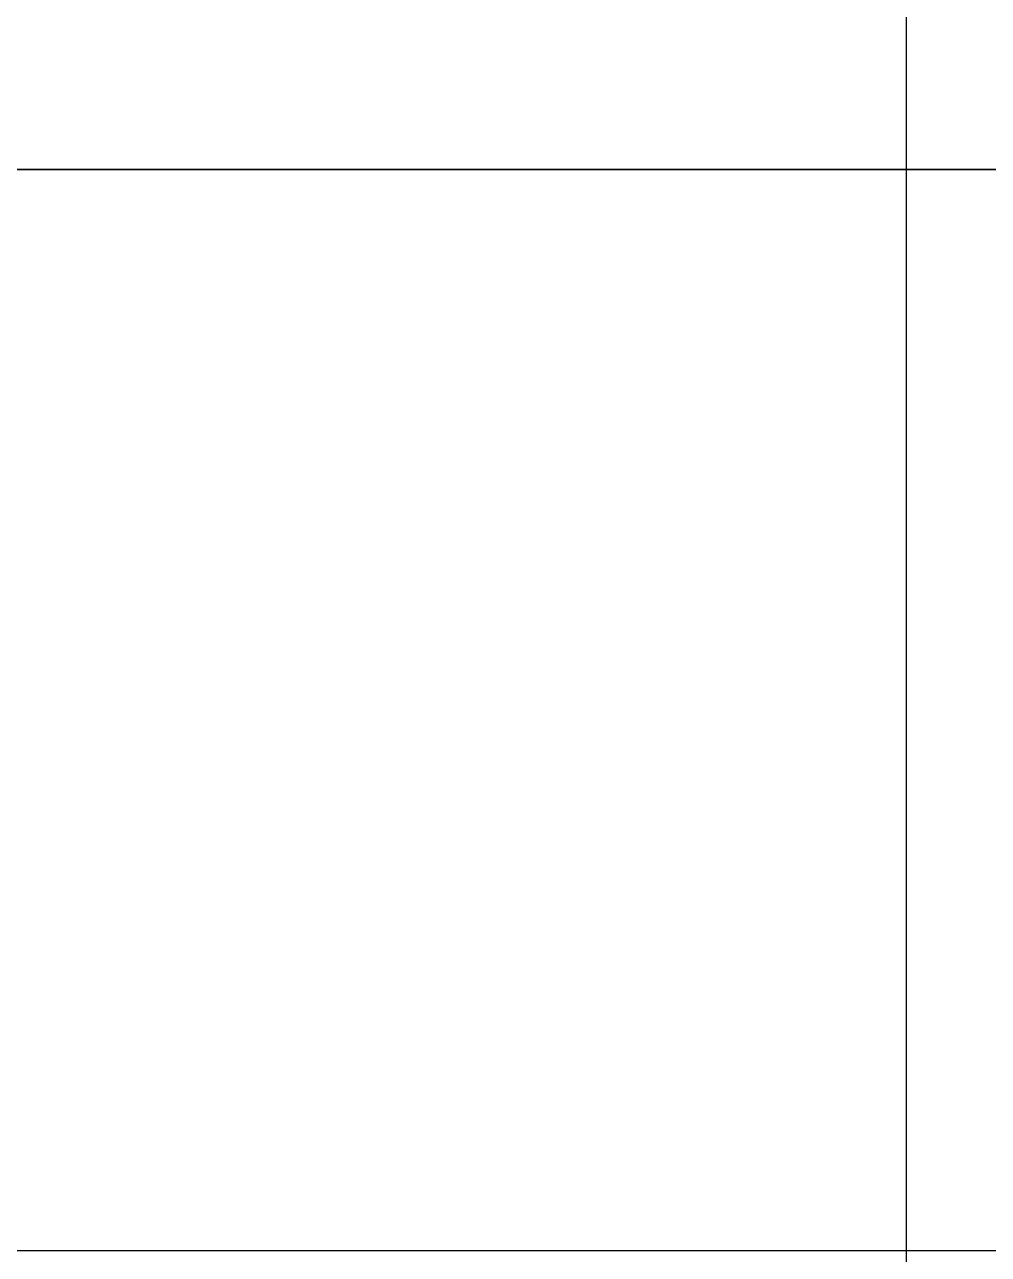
# Model space of a CAD drawing. Extents: x 226317 to 226469, y 8188101 to 8188260.
# Drawn here: x 226386.442 to 226388.518, y 8188232.051 to 8188234.702 of the extents above; entities that cross this region are included whole.
import ezdxf

# ---------------------------------------------------------------- set-up
doc = ezdxf.new("R2010")
doc.units = 0
doc.header["$LTSCALE"] = 15
for name, pattern in [('HIDDEN2', [0.1875, 0.125, -0.0625]), ('PHANTOM', [2.5, 1.25, -0.25, 0.25, -0.25, 0.25, -0.25]), ('PHANTOM2', [1.25, 0.625, -0.125, 0.125, -0.125, 0.125, -0.125])]:
    doc.linetypes.add(name, pattern=pattern)
doc.layers.get('0').update_dxf_attribs({"color": 250})
doc.layers.add('A-EJES', color=250, linetype='PHANTOM')
doc.layers.add('A-PROYECCIONES', color=250, linetype='HIDDEN2')
doc.layers.add('A-MURO ALTO', color=250, linetype='Continuous', lineweight=30)
doc.layers.add('A-MUROS', color=252, linetype='Continuous', lineweight=30)

# ---------------------------------------------------------------- blocks, each defined once
blk = doc.blocks.new('EJES 1P')
at = {"layer": 'A-EJES', "linetype": 'PHANTOM2'}
blk.add_lwpolyline([(41.2743, -17.8982), (41.2743, -12.2918)], dxfattribs=at)

msp = doc.modelspace()

# ---------------------------------------------------------------- linework, layer by layer
at = {"transparency": 33554559}
msp.add_lwpolyline([(226377.0371, 8188234.3895), (226377.0371, 8188232.0596), (226389.5171, 8188232.0596), (226389.5171, 8188234.3895)], close=True, dxfattribs=at)
at = {"layer": 'A-MURO ALTO'}
msp.add_lwpolyline([(226377.0371, 8188234.3895), (226389.5171, 8188234.3895)], dxfattribs=at)
at = {"layer": 'A-MUROS'}
msp.add_lwpolyline([(226389.5171, 8188237.0396), (226388.7671, 8188237.0396), (226388.7671, 8188236.2096), (226388.2171, 8188236.2096), (226388.2171, 8188237.0396), (226381.2571, 8188237.0396), (226381.2571, 8188236.2096), (226381.0071, 8188236.2096), (226381.0071, 8188237.0396), (226377.0371, 8188237.0396), (226377.0371, 8188232.0596), (226389.5171, 8188232.0596)], close=True, dxfattribs=at)

# ---------------------------------------------------------------- block references
at = {"layer": 'A-PROYECCIONES'}
msp.add_blockref('EJES 1P', (226347.0678, 8188248.1096), dxfattribs=at)

doc.saveas('drawing.dxf')
